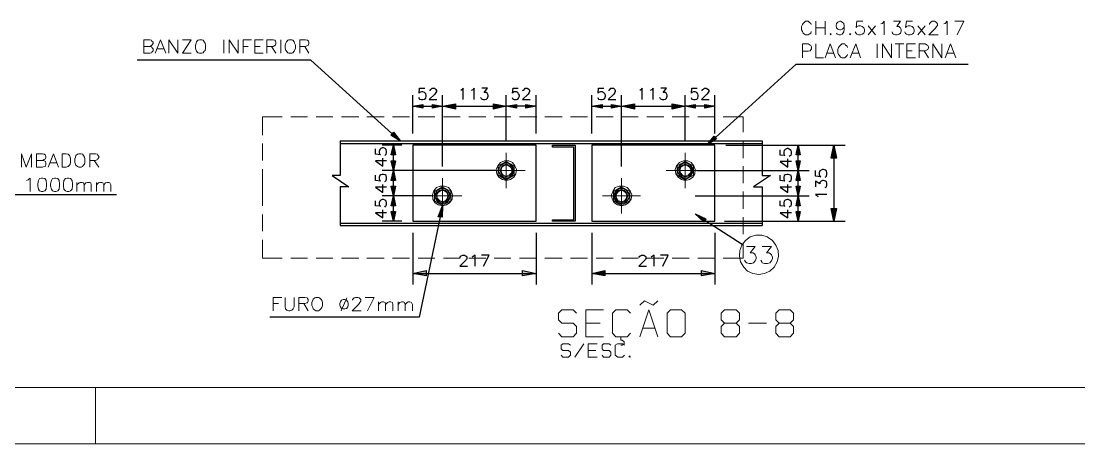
# Model space of a CAD drawing. Header units: millimetres. Extents: x 8 to 1677, y 56 to 1181.
# Drawn here: x 1293.4 to 1480.6, y 55.7 to 130.5 of the extents above; entities that cross this region are included whole.
import ezdxf

# ---------------------------------------------------------------- set-up
doc = ezdxf.new("R2010")
doc.units = ezdxf.units.MM
doc.header["$MEASUREMENT"] = 0
doc.layers.get('0').update_dxf_attribs({"linetype": 'CONTINUOUS'})

# ---------------------------------------------------------------- blocks, each defined once
blk = doc.blocks.new('MF31AE950')
at = {"color": 7, "linetype": 'Continuous', "lineweight": 9, "true_color": 0x000007}
blk.add_lwpolyline([(123.35, 1039.55), (123.35, 149.38), (123.35, 149.38)], dxfattribs=at)
blk = doc.blocks.new('MF31AF190')
at = {"color": 7, "linetype": 'Continuous', "lineweight": 9, "true_color": 0x000007}
blk.add_lwpolyline([(133.34, 519.46), (123.35, 519.46), (123.35, 519.46)], dxfattribs=at)

msp = doc.modelspace()

# ---------------------------------------------------------------- hatches: boundary and pattern name
at = {"true_color": 0x000007}
for points in [[(1364.52, 115.77), (1364.52, 115.11), (1362.76, 115.44)], [(1367.99, 115.44), (1366.24, 115.11), (1366.24, 115.77)], [(1370.27, 115.87), (1370.27, 114.91), (1367.99, 115.44)], [(1379.27, 115.44), (1376.99, 114.91), (1376.99, 115.87)], [(1381.06, 115.77), (1381.06, 115.11), (1379.27, 115.44)], [(1384.53, 115.44), (1382.74, 115.11), (1382.74, 115.77)], [(1396.21, 115.77), (1396.21, 115.11), (1394.42, 115.44)], [(1399.68, 115.44), (1397.89, 115.11), (1397.89, 115.77)], [(1401.96, 115.87), (1401.96, 114.91), (1399.68, 115.44)], [(1410.93, 115.44), (1408.64, 114.91), (1408.64, 115.87)], [(1412.71, 115.77), (1412.71, 115.11), (1410.93, 115.44)], [(1416.19, 115.44), (1414.4, 115.11), (1414.4, 115.77)], [(1359.29, 110.88), (1360.55, 109.26), (1358.86, 110.35)], [(1359.69, 106.88), (1358.93, 106.88), (1359.29, 108.56)], [(1416.45, 109.69), (1414.73, 108.56), (1416.02, 110.18)], [(1431.27, 106.88), (1430.57, 106.88), (1430.91, 108.56)], [(1437.69, 106.28), (1436.76, 106.28), (1437.19, 108.56)], [(1358.93, 105.78), (1359.69, 105.78), (1359.29, 104.1)], [(1430.57, 105.78), (1431.27, 105.78), (1430.91, 104.1)], [(1359.69, 102.31), (1358.93, 102.31), (1359.29, 104.1)], [(1431.27, 102.31), (1430.57, 102.31), (1430.91, 104.1)], [(1358.93, 101.29), (1359.69, 101.29), (1359.29, 99.6)], [(1430.57, 101.29), (1431.27, 101.29), (1430.91, 99.6)], [(1359.69, 97.81), (1358.93, 97.81), (1359.29, 99.6)], [(1431.27, 97.81), (1430.57, 97.81), (1430.91, 99.6)], [(1367.23, 95.86), (1367.99, 97.81), (1367.92, 95.8)], [(1436.76, 97.38), (1437.69, 97.38), (1437.19, 95.1)], [(1358.93, 96.82), (1359.69, 96.82), (1359.29, 95.1)], [(1414.23, 95.03), (1412.71, 96.39), (1414.56, 95.53)], [(1430.57, 96.82), (1431.27, 96.82), (1430.91, 95.1)], [(1365.11, 86.4), (1365.11, 85.47), (1362.76, 85.87)], [(1384.53, 85.87), (1382.15, 85.47), (1382.15, 86.4)], [(1396.7, 86.4), (1396.7, 85.47), (1394.42, 85.87)], [(1416.19, 85.87), (1413.8, 85.47), (1413.8, 86.4)]]:
    msp.add_hatch(color=7, dxfattribs=at).paths.add_polyline_path(points)

# ---------------------------------------------------------------- linework, layer by layer
at = {"color": 7, "linetype": 'Continuous', "lineweight": 9, "true_color": 0x000007}
for points in [[(1433.22, 128.64), (1433.12, 128.38), (1432.86, 128.21), (1432.69, 128.05), (1432.2, 128.05), (1432.03, 128.21), (1431.77, 128.38), (1431.67, 128.64), (1431.5, 128.97), (1431.5, 129.57), (1431.67, 129.93), (1431.77, 130.1), (1432.03, 130.33), (1432.2, 130.49), (1432.69, 130.49), (1432.86, 130.33), (1433.12, 130.1), (1433.22, 129.93)], [(1434.05, 128.05), (1434.05, 130.49), (1434.05, 130.49)], [(1434.05, 129.34), (1435.67, 129.34), (1435.67, 129.34)], [(1435.67, 130.49), (1435.67, 128.05), (1435.67, 128.05)], [(1437.69, 128.38), (1437.79, 128.21), (1438.12, 128.05), (1438.38, 128.05), (1438.71, 128.21), (1438.98, 128.58), (1439.04, 129.07), (1439.04, 129.67), (1438.98, 130.1), (1438.71, 130.33), (1438.38, 130.49), (1438.28, 130.49), (1437.95, 130.33), (1437.69, 130.1), (1437.62, 129.73), (1437.62, 129.67), (1437.69, 129.34), (1437.95, 129.07), (1438.28, 128.97), (1438.38, 128.97), (1438.71, 129.07), (1438.98, 129.34), (1439.04, 129.67)], [(1440.99, 128.58), (1441.16, 128.31), (1441.26, 128.21), (1441.59, 128.05), (1441.92, 128.05), (1442.25, 128.21), (1442.52, 128.38), (1442.62, 128.74), (1442.62, 128.97), (1442.52, 129.34), (1442.25, 129.57), (1441.92, 129.67), (1441.59, 129.67), (1441.26, 129.57), (1441.16, 129.4), (1441.26, 130.49), (1442.35, 130.49)], [(1443.28, 128.05), (1444.57, 129.67), (1444.57, 129.67)], [(1443.28, 129.67), (1444.57, 128.05), (1444.57, 128.05)], [(1446.15, 128.05), (1446.15, 130.49), (1445.82, 130.1), (1445.56, 130)], [(1447.51, 128.58), (1447.61, 128.31), (1447.78, 128.21), (1448.11, 128.05), (1448.44, 128.05), (1448.8, 128.21), (1449.03, 128.38), (1449.13, 128.74), (1449.13, 128.97), (1449.03, 129.34), (1448.87, 129.4), (1448.7, 129.57), (1448.37, 129.57), (1449.03, 130.49), (1447.78, 130.49)], [(1449.79, 128.58), (1449.89, 128.31), (1450.06, 128.21), (1450.39, 128.05), (1450.72, 128.05), (1451.08, 128.21), (1451.31, 128.38), (1451.41, 128.74), (1451.41, 128.97), (1451.31, 129.34), (1451.08, 129.57), (1450.72, 129.67), (1450.39, 129.67), (1450.06, 129.57), (1449.89, 129.4), (1450.06, 130.49), (1451.15, 130.49)], [(1452.08, 128.05), (1453.37, 129.67), (1453.37, 129.67)], [(1452.08, 129.67), (1453.37, 128.05), (1453.37, 128.05)], [(1454.13, 129.93), (1454.13, 130), (1454.29, 130.26), (1454.39, 130.33), (1454.62, 130.49), (1455.05, 130.49), (1455.32, 130.33), (1455.38, 130.26), (1455.55, 130), (1455.55, 129.73), (1455.38, 129.57), (1455.22, 129.24), (1454.03, 128.05), (1455.65, 128.05)], [(1457.27, 128.05), (1457.27, 130.49), (1456.91, 130.1), (1456.67, 130)], [(1459.02, 128.05), (1460.21, 130.49), (1458.63, 130.49)], [(1315.16, 124.84), (1315.16, 127.22), (1316.19, 127.22), (1316.52, 127.12), (1316.59, 126.95), (1316.78, 126.79), (1316.78, 126.52), (1316.59, 126.26), (1316.52, 126.19), (1316.19, 126.03)], [(1315.16, 126.03), (1316.19, 126.03), (1316.52, 125.93), (1316.59, 125.86), (1316.78, 125.6), (1316.78, 125.27), (1316.59, 125), (1316.52, 124.9), (1316.19, 124.84), (1315.16, 124.84)], [(1317.18, 124.84), (1318.11, 127.22), (1319.07, 124.84)], [(1318.64, 125.6), (1317.55, 125.6), (1317.55, 125.6)], [(1319.56, 124.84), (1319.56, 127.22), (1321.18, 124.84), (1321.18, 127.22)], [(1322.01, 124.84), (1323.53, 127.22), (1322.01, 127.22)], [(1329.29, 124.84), (1329.29, 127.22), (1329.29, 127.22)], [(1330.25, 124.84), (1330.25, 127.22), (1331.84, 124.84), (1331.84, 127.22)], [(1332.7, 124.84), (1332.7, 127.22), (1334.22, 127.22)], [(1333.62, 126.03), (1332.7, 126.03), (1332.7, 126.03)], [(1334.81, 124.84), (1334.81, 127.22), (1336.24, 127.22)], [(1335.74, 126.03), (1334.81, 126.03), (1334.81, 126.03)], [(1336.93, 124.84), (1336.93, 127.22), (1338.02, 127.22), (1338.35, 127.12), (1338.45, 126.95), (1338.52, 126.79), (1338.52, 126.52), (1338.45, 126.26), (1338.35, 126.19), (1338.02, 126.03), (1336.93, 126.03)], [(1337.76, 126.03), (1338.52, 124.84), (1338.52, 124.84)], [(1339.38, 124.84), (1339.38, 127.22), (1339.38, 127.22)], [(1342.75, 124.84), (1342.75, 127.22), (1343.78, 127.22), (1344.11, 127.12), (1344.31, 126.95), (1344.37, 126.79), (1344.37, 126.52), (1344.31, 126.26), (1344.11, 126.19), (1343.78, 126.03), (1342.75, 126.03)], [(1343.61, 126.03), (1344.37, 124.84), (1344.37, 124.84)], [(1431.67, 123.98), (1431.67, 126.46), (1432.69, 126.46), (1433.02, 126.26), (1433.12, 126.19), (1433.29, 125.93), (1433.29, 125.6), (1433.12, 125.43), (1433.02, 125.27), (1432.69, 125.17), (1431.67, 125.17)], [(1435.4, 123.98), (1434.05, 123.98), (1434.05, 126.46)], [(1435.67, 123.98), (1436.59, 126.46), (1437.52, 123.98)], [(1439.64, 124.57), (1439.57, 124.41), (1439.31, 124.14), (1439.14, 123.98), (1438.61, 123.98), (1438.38, 124.14), (1438.22, 124.41), (1438.02, 124.57), (1437.95, 124.9), (1437.95, 125.5), (1438.02, 125.86), (1438.22, 126.09), (1438.38, 126.26), (1438.61, 126.46), (1439.14, 126.46), (1439.31, 126.26), (1439.57, 126.09), (1439.64, 125.86)], [(1440.13, 123.98), (1441.09, 126.46), (1441.92, 123.98)], [(1444.9, 123.98), (1444.9, 126.46), (1444.9, 126.46)], [(1445.82, 123.98), (1445.82, 126.46), (1447.44, 123.98), (1447.44, 126.46)], [(1448.04, 126.46), (1449.63, 126.46), (1449.63, 126.46)], [(1448.8, 123.98), (1448.8, 126.46), (1448.8, 126.46)], [(1450.16, 123.98), (1450.16, 126.46), (1451.68, 126.46)], [(1452.34, 123.98), (1452.34, 126.46), (1453.37, 126.46), (1453.7, 126.26), (1453.86, 126.19), (1453.96, 125.93), (1453.96, 125.76), (1453.86, 125.5), (1453.7, 125.43), (1453.37, 125.27), (1452.34, 125.27)], [(1454.72, 123.98), (1454.72, 126.46), (1456.31, 123.98), (1456.31, 126.46)], [(1456.91, 123.98), (1457.83, 126.46), (1458.79, 123.98)], [(1322.01, 124.84), (1323.53, 124.84), (1323.53, 124.84)], [(1334.81, 124.84), (1336.24, 124.84), (1336.24, 124.84)], [(1437.19, 124.84), (1436, 124.84), (1436, 124.84)], [(1441.59, 124.84), (1440.5, 124.84), (1440.5, 124.84)], [(1451.08, 125.27), (1450.16, 125.27), (1450.16, 125.27)], [(1450.16, 123.98), (1451.68, 123.98), (1451.68, 123.98)], [(1453.2, 125.27), (1453.96, 123.98), (1453.96, 123.98)], [(1458.43, 124.84), (1457.27, 124.84), (1457.27, 124.84)], [(1362.76, 115.44), (1364.52, 115.77), (1364.52, 115.77)], [(1362.76, 115.44), (1364.52, 115.11), (1364.52, 115.11)], [(1364.52, 115.11), (1364.52, 115.77), (1364.52, 115.77)], [(1367.99, 115.44), (1366.24, 115.77), (1366.24, 115.77)], [(1366.24, 115.77), (1366.24, 115.11), (1366.24, 115.11)], [(1367.99, 115.44), (1366.24, 115.11), (1366.24, 115.11)], [(1367.99, 115.44), (1370.27, 115.87), (1370.27, 115.87)], [(1367.99, 115.44), (1370.27, 114.91), (1370.27, 114.91)], [(1370.27, 114.91), (1370.27, 115.87), (1370.27, 115.87)], [(1379.27, 115.44), (1376.99, 115.87), (1376.99, 115.87)], [(1376.99, 115.87), (1376.99, 114.91), (1376.99, 114.91)], [(1379.27, 115.44), (1376.99, 114.91), (1376.99, 114.91)], [(1379.27, 115.44), (1381.06, 115.77), (1381.06, 115.77)], [(1379.27, 115.44), (1381.06, 115.11), (1381.06, 115.11)], [(1381.06, 115.11), (1381.06, 115.77), (1381.06, 115.77)], [(1384.53, 115.44), (1382.74, 115.77), (1382.74, 115.77)], [(1382.74, 115.77), (1382.74, 115.11), (1382.74, 115.11)], [(1384.53, 115.44), (1382.74, 115.11), (1382.74, 115.11)], [(1394.42, 115.44), (1396.21, 115.77), (1396.21, 115.77)], [(1394.42, 115.44), (1396.21, 115.11), (1396.21, 115.11)], [(1396.21, 115.11), (1396.21, 115.77), (1396.21, 115.77)], [(1399.68, 115.44), (1397.89, 115.77), (1397.89, 115.77)], [(1397.89, 115.77), (1397.89, 115.11), (1397.89, 115.11)], [(1399.68, 115.44), (1397.89, 115.11), (1397.89, 115.11)], [(1399.68, 115.44), (1401.96, 115.87), (1401.96, 115.87)], [(1399.68, 115.44), (1401.96, 114.91), (1401.96, 114.91)], [(1401.96, 114.91), (1401.96, 115.87), (1401.96, 115.87)], [(1410.93, 115.44), (1408.64, 115.87), (1408.64, 115.87)], [(1408.64, 115.87), (1408.64, 114.91), (1408.64, 114.91)], [(1410.93, 115.44), (1408.64, 114.91), (1408.64, 114.91)], [(1410.93, 115.44), (1412.71, 115.77), (1412.71, 115.77)], [(1410.93, 115.44), (1412.71, 115.11), (1412.71, 115.11)], [(1412.71, 115.11), (1412.71, 115.77), (1412.71, 115.77)], [(1416.19, 115.44), (1414.4, 115.77), (1414.4, 115.77)], [(1414.4, 115.77), (1414.4, 115.11), (1414.4, 115.11)], [(1416.19, 115.44), (1414.4, 115.11), (1414.4, 115.11)], [(1339.64, 113.56), (1336.17, 113.56), (1336.17, 113.56)], [(1336.17, 113.56), (1336.17, 110.35), (1336.17, 110.35)], [(1344.11, 113.56), (1341.16, 113.56), (1341.16, 113.56)], [(1348.61, 113.56), (1345.63, 113.56), (1345.63, 113.56)], [(1353.17, 113.56), (1350.13, 113.56), (1350.13, 113.56)], [(1357.67, 113.56), (1354.63, 113.56), (1354.63, 113.56)], [(1362.17, 113.56), (1359.13, 113.56), (1359.13, 113.56)], [(1366.63, 113.56), (1363.69, 113.56), (1363.69, 113.56)], [(1371.13, 113.56), (1368.16, 113.56), (1368.16, 113.56)], [(1375.63, 113.56), (1372.65, 113.56), (1372.65, 113.56)], [(1380.1, 113.56), (1377.15, 113.56), (1377.15, 113.56)], [(1384.69, 113.56), (1381.62, 113.56), (1381.62, 113.56)], [(1389.16, 113.56), (1386.12, 113.56), (1386.12, 113.56)], [(1393.66, 113.56), (1390.62, 113.56), (1390.62, 113.56)], [(1398.16, 113.56), (1395.18, 113.56), (1395.18, 113.56)], [(1402.62, 113.56), (1399.68, 113.56), (1399.68, 113.56)], [(1407.12, 113.56), (1404.14, 113.56), (1404.14, 113.56)], [(1411.62, 113.56), (1408.64, 113.56), (1408.64, 113.56)], [(1416.19, 113.56), (1413.14, 113.56), (1413.14, 113.56)], [(1421.18, 113.56), (1417.61, 113.56), (1417.61, 113.56)], [(1421.18, 110.88), (1421.18, 113.56), (1421.18, 113.56)], [(1336.17, 108.83), (1336.17, 105.85), (1336.17, 105.85)], [(1359.29, 108.56), (1358.93, 106.88), (1358.93, 106.88)], [(1359.29, 108.56), (1359.69, 106.88), (1359.69, 106.88)], [(1421.18, 106.28), (1421.18, 109.32), (1421.18, 109.32)], [(1430.91, 108.56), (1430.57, 106.88), (1430.57, 106.88)], [(1430.91, 108.56), (1431.27, 106.88), (1431.27, 106.88)], [(1437.19, 108.56), (1436.76, 106.28), (1436.76, 106.28)], [(1437.19, 108.56), (1437.69, 106.28), (1437.69, 106.28)], [(1293.5, 104.69), (1293.5, 107.04), (1294.32, 104.69), (1295.25, 107.04), (1295.25, 104.69)], [(1296.18, 104.69), (1296.18, 107.04), (1297.2, 107.04), (1297.53, 106.98), (1297.73, 106.81), (1297.8, 106.55), (1297.8, 106.38), (1297.73, 106.12), (1297.53, 106.05), (1297.2, 105.85)], [(1298.23, 104.69), (1299.15, 107.04), (1300.08, 104.69)], [(1305.6, 104.69), (1305.6, 107.04), (1306.6, 107.04), (1306.96, 106.98), (1307.03, 106.81), (1307.19, 106.55), (1307.19, 106.38), (1307.03, 106.12), (1306.96, 106.05), (1306.6, 105.85), (1305.6, 105.85)], [(1358.93, 106.88), (1359.69, 106.88), (1359.69, 106.88)], [(1379.27, 107.21), (1379.27, 100.96), (1379.27, 100.96)], [(1410.93, 107.21), (1410.93, 100.96), (1410.93, 100.96)], [(1430.57, 106.88), (1431.27, 106.88), (1431.27, 106.88)], [(1296.18, 105.85), (1297.2, 105.85), (1297.53, 105.78), (1297.73, 105.69), (1297.8, 105.45), (1297.8, 105.09), (1297.73, 104.86), (1297.53, 104.76), (1297.2, 104.69), (1296.18, 104.69)], [(1299.75, 105.45), (1298.56, 105.45), (1298.56, 105.45)], [(1306.37, 105.85), (1307.19, 104.69), (1307.19, 104.69)], [(1359.29, 104.1), (1358.93, 105.78), (1358.93, 105.78)], [(1359.69, 105.78), (1358.93, 105.78), (1358.93, 105.78)], [(1359.29, 104.1), (1359.69, 105.78), (1359.69, 105.78)], [(1421.18, 101.82), (1421.18, 104.86), (1421.18, 104.86)], [(1430.91, 104.1), (1430.57, 105.78), (1430.57, 105.78)], [(1431.27, 105.78), (1430.57, 105.78), (1430.57, 105.78)], [(1430.91, 104.1), (1431.27, 105.78), (1431.27, 105.78)], [(1436.76, 106.28), (1437.69, 106.28), (1437.69, 106.28)], [(1336.17, 104.33), (1336.17, 101.05), (1336.17, 101.05)], [(1359.29, 104.1), (1358.93, 102.31), (1358.93, 102.31)], [(1359.29, 104.1), (1359.69, 102.31), (1359.69, 102.31)], [(1375.86, 104.1), (1382.64, 104.1), (1382.64, 104.1)], [(1407.55, 104.1), (1414.33, 104.1), (1414.33, 104.1)], [(1430.91, 104.1), (1430.57, 102.31), (1430.57, 102.31)], [(1430.91, 104.1), (1431.27, 102.31), (1431.27, 102.31)], [(1295.02, 100.36), (1295.02, 102.74), (1294.66, 102.41), (1294.42, 102.31)], [(1303.29, 100.36), (1303.29, 101.98), (1303.29, 101.98)], [(1303.29, 101.55), (1303.72, 101.88), (1303.88, 101.98), (1304.25, 101.98), (1304.48, 101.88), (1304.58, 101.55), (1304.58, 100.36)], [(1304.58, 101.55), (1304.91, 101.88), (1305.17, 101.98), (1305.51, 101.98), (1305.77, 101.88), (1305.84, 101.55), (1305.84, 100.36)], [(1306.76, 100.36), (1306.76, 101.98), (1306.76, 101.98)], [(1306.76, 101.55), (1307.13, 101.88), (1307.36, 101.98), (1307.72, 101.98), (1307.89, 101.88), (1308.05, 101.55), (1308.05, 100.36)], [(1308.05, 101.55), (1308.38, 101.88), (1308.65, 101.98), (1308.98, 101.98), (1309.14, 101.88), (1309.31, 101.55), (1309.31, 100.36)], [(1336.17, 101.05), (1336.17, 97.81), (1336.17, 97.81)], [(1358.93, 102.31), (1359.69, 102.31), (1359.69, 102.31)], [(1359.29, 99.6), (1358.93, 101.29), (1358.93, 101.29)], [(1359.69, 101.29), (1358.93, 101.29), (1358.93, 101.29)], [(1359.29, 99.6), (1359.69, 101.29), (1359.69, 101.29)], [(1367.99, 102.74), (1367.99, 96.46), (1367.99, 96.46)], [(1399.68, 102.74), (1399.68, 96.46), (1399.68, 96.46)], [(1430.57, 102.31), (1431.27, 102.31), (1431.27, 102.31)], [(1430.91, 99.6), (1430.57, 101.29), (1430.57, 101.29)], [(1431.27, 101.29), (1430.57, 101.29), (1430.57, 101.29)], [(1430.91, 99.6), (1431.27, 101.29), (1431.27, 101.29)], [(1359.29, 99.6), (1358.93, 97.81), (1358.93, 97.81)], [(1359.29, 99.6), (1359.69, 97.81), (1359.69, 97.81)], [(1364.62, 99.6), (1371.4, 99.6), (1371.4, 99.6)], [(1396.27, 99.6), (1402.99, 99.6), (1402.99, 99.6)], [(1421.18, 97.32), (1421.18, 100.36), (1421.18, 100.36)], [(1430.91, 99.6), (1430.57, 97.81), (1430.57, 97.81)], [(1430.91, 99.6), (1431.27, 97.81), (1431.27, 97.81)], [(1358.93, 97.81), (1359.69, 97.81), (1359.69, 97.81)], [(1430.57, 97.81), (1431.27, 97.81), (1431.27, 97.81)], [(1437.19, 95.1), (1436.76, 97.38), (1436.76, 97.38)], [(1437.69, 97.38), (1436.76, 97.38), (1436.76, 97.38)], [(1437.19, 95.1), (1437.69, 97.38), (1437.69, 97.38)], [(1336.17, 96.29), (1336.17, 93.35), (1336.17, 93.35)], [(1359.29, 95.1), (1358.93, 96.82), (1358.93, 96.82)], [(1359.69, 96.82), (1358.93, 96.82), (1358.93, 96.82)], [(1359.29, 95.1), (1359.69, 96.82), (1359.69, 96.82)], [(1421.18, 92.82), (1421.18, 95.8), (1421.18, 95.8)], [(1430.91, 95.1), (1430.57, 96.82), (1430.57, 96.82)], [(1431.27, 96.82), (1430.57, 96.82), (1430.57, 96.82)], [(1430.91, 95.1), (1431.27, 96.82), (1431.27, 96.82)], [(1336.17, 91.83), (1336.17, 88.58), (1336.17, 88.58)], [(1421.18, 88.58), (1421.18, 91.3), (1421.18, 91.3)], [(1421.44, 88.25), (1421.61, 87.92), (1421.78, 87.76), (1422.21, 87.66), (1422.64, 87.66), (1423.03, 87.76), (1423.3, 88.09), (1423.46, 88.52), (1423.46, 88.75), (1423.3, 89.18), (1423.2, 89.34), (1422.87, 89.51), (1422.44, 89.51), (1423.3, 90.63), (1421.78, 90.63)], [(1424.32, 88.25), (1424.49, 87.92), (1424.55, 87.76), (1424.98, 87.66), (1425.51, 87.66), (1425.91, 87.76), (1426.18, 88.09), (1426.34, 88.52), (1426.34, 88.75), (1426.18, 89.18), (1426.01, 89.34), (1425.75, 89.51), (1425.32, 89.51), (1426.18, 90.63), (1424.55, 90.63)], [(1336.17, 88.58), (1339.64, 88.58), (1339.64, 88.58)], [(1341.16, 88.58), (1344.11, 88.58), (1344.11, 88.58)], [(1345.63, 88.58), (1348.61, 88.58), (1348.61, 88.58)], [(1350.13, 88.58), (1353.17, 88.58), (1353.17, 88.58)], [(1354.63, 88.58), (1357.67, 88.58), (1357.67, 88.58)], [(1359.13, 88.58), (1362.17, 88.58), (1362.17, 88.58)], [(1363.69, 88.58), (1366.63, 88.58), (1366.63, 88.58)], [(1368.16, 88.58), (1371.13, 88.58), (1371.13, 88.58)], [(1372.65, 88.58), (1375.63, 88.58), (1375.63, 88.58)], [(1377.15, 88.58), (1380.1, 88.58), (1380.1, 88.58)], [(1381.62, 88.58), (1384.69, 88.58), (1384.69, 88.58)], [(1386.12, 88.58), (1389.16, 88.58), (1389.16, 88.58)], [(1390.62, 88.58), (1393.66, 88.58), (1393.66, 88.58)], [(1395.18, 88.58), (1398.16, 88.58), (1398.16, 88.58)], [(1399.68, 88.58), (1402.62, 88.58), (1402.62, 88.58)], [(1404.14, 88.58), (1407.12, 88.58), (1407.12, 88.58)], [(1408.64, 88.58), (1411.62, 88.58), (1411.62, 88.58)], [(1413.14, 88.58), (1416.19, 88.58), (1416.19, 88.58)], [(1417.61, 88.58), (1421.18, 88.58), (1421.18, 88.58)], [(1362.76, 85.87), (1365.11, 86.4), (1365.11, 86.4)], [(1365.11, 85.47), (1365.11, 86.4), (1365.11, 86.4)], [(1384.53, 85.87), (1382.15, 86.4), (1382.15, 86.4)], [(1382.15, 86.4), (1382.15, 85.47), (1382.15, 85.47)], [(1394.42, 85.87), (1396.7, 86.4), (1396.7, 86.4)], [(1396.7, 85.47), (1396.7, 86.4), (1396.7, 86.4)], [(1416.19, 85.87), (1413.8, 86.4), (1413.8, 86.4)], [(1413.8, 86.4), (1413.8, 85.47), (1413.8, 85.47)], [(1362.76, 85.87), (1365.11, 85.47), (1365.11, 85.47)], [(1384.53, 85.87), (1382.15, 85.47), (1382.15, 85.47)], [(1394.42, 85.87), (1396.7, 85.47), (1396.7, 85.47)], [(1416.19, 85.87), (1413.8, 85.47), (1413.8, 85.47)], [(1338.02, 79.29), (1338.02, 81.64), (1339.54, 81.64)], [(1338.95, 80.55), (1338.02, 80.55), (1338.02, 80.55)], [(1340.14, 81.64), (1340.14, 79.95), (1340.24, 79.62), (1340.47, 79.36), (1340.83, 79.29), (1341, 79.29), (1341.33, 79.36), (1341.59, 79.62), (1341.76, 79.95), (1341.76, 81.64)], [(1342.59, 79.29), (1342.59, 81.64), (1343.61, 81.64), (1344.04, 81.57), (1344.11, 81.47), (1344.21, 81.24), (1344.21, 80.98), (1344.11, 80.71), (1344.04, 80.65), (1343.61, 80.55), (1342.59, 80.55)], [(1343.45, 80.55), (1344.21, 79.29), (1344.21, 79.29)], [(1350.06, 79.29), (1351.05, 81.57), (1351.05, 81.57)], [(1352.08, 81.14), (1352.08, 81.24), (1352.24, 81.47), (1352.34, 81.57), (1352.58, 81.64), (1353.01, 81.64), (1353.27, 81.57), (1353.34, 81.47), (1353.54, 81.24), (1353.54, 80.98), (1353.34, 80.71), (1353.11, 80.38), (1351.98, 79.29), (1353.6, 79.29)], [(1354.69, 79.29), (1355.88, 81.64), (1354.3, 81.64)], [(1356.64, 79.29), (1356.64, 80.88), (1356.64, 80.88)], [(1356.64, 80.38), (1357.01, 80.71), (1357.24, 80.88), (1357.57, 80.88), (1357.84, 80.71), (1357.93, 80.38), (1357.93, 79.29)], [(1357.93, 80.38), (1358.27, 80.71), (1358.53, 80.88), (1358.86, 80.88), (1359.13, 80.71), (1359.19, 80.38), (1359.19, 79.29)], [(1360.12, 79.29), (1360.12, 80.88), (1360.12, 80.88)], [(1360.12, 80.38), (1360.45, 80.71), (1360.71, 80.88), (1361.04, 80.88), (1361.24, 80.71), (1361.41, 80.38), (1361.41, 79.29)], [(1361.41, 80.38), (1361.74, 80.71), (1361.9, 80.88), (1362.23, 80.88), (1362.5, 80.71), (1362.66, 80.38), (1362.66, 79.29)], [(1402.89, 80.28), (1403.75, 81.04), (1405.27, 80.28), (1406.1, 81.04)], [(1388.5, 75.29), (1389.09, 74.69), (1391.11, 74.69), (1391.71, 75.29), (1391.71, 76.48), (1391.11, 77.07), (1389.09, 77.07), (1388.5, 77.67), (1388.5, 78.86), (1389.09, 79.45), (1391.11, 79.45), (1391.71, 78.86)], [(1393.33, 74.69), (1393.33, 79.45), (1396.44, 79.45)], [(1401.27, 75.29), (1400.67, 74.69), (1398.65, 74.69), (1398.06, 75.29), (1398.06, 78.86), (1398.65, 79.45), (1400.67, 79.45), (1401.27, 78.86)], [(1402.89, 74.69), (1404.51, 79.45), (1406.1, 74.69)], [(1417.87, 74.69), (1417.28, 75.29), (1417.28, 76.48), (1417.87, 77.07), (1419.92, 77.07), (1420.52, 77.67), (1420.52, 78.86), (1419.92, 79.45), (1417.87, 79.45), (1417.28, 78.86), (1417.28, 77.67), (1417.87, 77.07)], [(1427.53, 74.69), (1426.94, 75.29), (1426.94, 76.48), (1427.53, 77.07), (1429.48, 77.07), (1430.08, 77.67), (1430.08, 78.86), (1429.48, 79.45), (1427.53, 79.45), (1426.94, 78.86), (1426.94, 77.67), (1427.53, 77.07)], [(1395.88, 77.07), (1393.33, 77.07), (1393.33, 77.07)], [(1419.92, 77.07), (1420.52, 76.48), (1420.52, 75.29), (1419.92, 74.69), (1417.87, 74.69)], [(1422.11, 77.07), (1425.32, 77.07), (1425.32, 77.07)], [(1429.48, 77.07), (1430.08, 76.48), (1430.08, 75.29), (1429.48, 74.69), (1427.53, 74.69)], [(1405.6, 76.21), (1403.38, 76.21), (1403.38, 76.21)], [(1389, 71.42), (1389.26, 71.05), (1390.29, 71.05), (1390.62, 71.42), (1390.62, 71.98), (1390.29, 72.24), (1389.26, 72.24), (1389, 72.57), (1389, 73.17), (1389.26, 73.43), (1390.29, 73.43), (1390.62, 73.17)], [(1391.38, 71.05), (1393, 73.43), (1393, 73.43)], [(1393.33, 74.69), (1396.44, 74.69), (1396.44, 74.69)], [(1393.76, 71.05), (1393.76, 73.43), (1395.35, 73.43)], [(1396.21, 71.42), (1396.44, 71.05), (1397.46, 71.05), (1397.79, 71.42), (1397.79, 71.98), (1397.46, 72.24), (1396.44, 72.24), (1396.21, 72.57), (1396.21, 73.17), (1396.44, 73.43), (1397.46, 73.43), (1397.79, 73.17)], [(1400.18, 71.42), (1399.84, 71.05), (1398.98, 71.05), (1398.55, 71.42), (1398.55, 73.17), (1398.92, 73.43), (1399.84, 73.43), (1400.18, 73.17)], [(1399.51, 74.69), (1399.51, 74.1), (1399.75, 74.1), (1400.11, 73.76), (1400.11, 73.43), (1399.75, 73.17), (1399.51, 73.17)], [(1395.11, 72.24), (1393.76, 72.24), (1393.76, 72.24)], [(1393.76, 71.05), (1395.35, 71.05), (1395.35, 71.05)], [(1666.59, 65.73), (811.58, 65.73), (811.58, 65.73)]]:
    msp.add_lwpolyline(points, dxfattribs=at)
for points in [[(1436.66, 128.31), (1436.76, 128.21), (1436.66, 128.05), (1436.59, 128.21)], [(1440.07, 128.31), (1440.23, 128.21), (1440.07, 128.05), (1439.97, 128.21)], [(1324.99, 127.22), (1325.42, 127.22), (1325.65, 127.12), (1325.82, 126.86), (1326.01, 126.62), (1326.08, 126.26), (1326.08, 125.7), (1326.01, 125.33), (1325.82, 125.17), (1325.65, 124.9), (1325.42, 124.84), (1324.99, 124.84), (1324.72, 124.9), (1324.46, 125.17), (1324.39, 125.33), (1324.29, 125.7), (1324.29, 126.26), (1324.39, 126.62), (1324.46, 126.86), (1324.72, 127.12)], [(1340.83, 127.22), (1341.33, 127.22), (1341.49, 127.12), (1341.76, 126.86), (1341.83, 126.62), (1341.99, 126.26), (1341.99, 125.7), (1341.83, 125.33), (1341.76, 125.17), (1341.49, 124.9), (1341.33, 124.84), (1340.83, 124.84), (1340.63, 124.9), (1340.4, 125.17), (1340.3, 125.33), (1340.14, 125.7), (1340.14, 126.26), (1340.3, 126.62), (1340.4, 126.86), (1340.63, 127.12)], [(1300.68, 104.69), (1300.68, 107.04), (1301.44, 107.04), (1301.77, 106.98), (1302.03, 106.71), (1302.13, 106.45), (1302.2, 106.12), (1302.2, 105.52), (1302.13, 105.19), (1302.03, 105.02), (1301.77, 104.76), (1301.44, 104.69)], [(1303.65, 107.04), (1304.08, 107.04), (1304.31, 106.98), (1304.48, 106.71), (1304.65, 106.45), (1304.74, 106.12), (1304.74, 105.52), (1304.65, 105.19), (1304.48, 105.02), (1304.31, 104.76), (1304.08, 104.69), (1303.65, 104.69), (1303.39, 104.76), (1303.12, 105.02), (1303.06, 105.19), (1302.96, 105.52), (1302.96, 106.12), (1303.06, 106.45), (1303.12, 106.71), (1303.39, 106.98)], [(1379.27, 102.31), (1380.03, 102.48), (1380.63, 102.91), (1380.96, 103.5), (1381.06, 104.26), (1380.79, 104.92), (1380.36, 105.52), (1379.7, 105.78), (1378.94, 105.78), (1378.24, 105.52), (1377.75, 104.92), (1377.48, 104.26), (1377.58, 103.5), (1377.98, 102.91), (1378.58, 102.48)], [(1377.81, 103.24), (1379.27, 102.41), (1380.69, 103.24), (1380.69, 104.92), (1379.27, 105.69), (1377.81, 104.92)], [(1379.27, 102.97), (1379.87, 103.07), (1380.3, 103.5), (1380.36, 104.1), (1380.3, 104.59), (1379.87, 105.02), (1379.27, 105.19), (1378.74, 105.02), (1378.34, 104.59), (1378.18, 104.1), (1378.34, 103.5), (1378.74, 103.07)], [(1379.27, 103.07), (1379.77, 103.24), (1380.2, 103.67), (1380.3, 104.16), (1380.03, 104.69), (1379.5, 105.02), (1379.01, 105.02), (1378.51, 104.69), (1378.34, 104.16), (1378.41, 103.67), (1378.74, 103.24)], [(1410.93, 102.31), (1411.69, 102.48), (1412.28, 102.91), (1412.61, 103.5), (1412.71, 104.26), (1412.45, 104.92), (1411.95, 105.52), (1411.36, 105.78), (1410.6, 105.78), (1409.93, 105.52), (1409.4, 104.92), (1409.14, 104.26), (1409.24, 103.5), (1409.67, 102.91), (1410.26, 102.48)], [(1409.5, 103.24), (1410.93, 102.41), (1412.38, 103.24), (1412.38, 104.92), (1410.93, 105.69), (1409.5, 104.92)], [(1410.93, 102.97), (1411.52, 103.07), (1411.95, 103.5), (1412.05, 104.1), (1411.95, 104.59), (1411.52, 105.02), (1410.93, 105.19), (1410.43, 105.02), (1410, 104.59), (1409.83, 104.1), (1410, 103.5), (1410.43, 103.07)], [(1410.93, 103.07), (1411.46, 103.24), (1411.85, 103.67), (1411.95, 104.16), (1411.69, 104.69), (1411.19, 105.02), (1410.69, 105.02), (1410.17, 104.69), (1410, 104.16), (1410.1, 103.67), (1410.43, 103.24)], [(1297.04, 102.74), (1297.3, 102.74), (1297.63, 102.64), (1297.9, 102.31), (1297.96, 101.72), (1297.96, 101.39), (1297.9, 100.79), (1297.63, 100.46), (1297.3, 100.36), (1297.04, 100.36), (1296.71, 100.46), (1296.54, 100.79), (1296.38, 101.39), (1296.38, 101.72), (1296.54, 102.31), (1296.71, 102.64)], [(1299.32, 102.74), (1299.58, 102.74), (1299.91, 102.64), (1300.18, 102.31), (1300.25, 101.72), (1300.25, 101.39), (1300.18, 100.79), (1299.91, 100.46), (1299.58, 100.36), (1299.32, 100.36), (1298.99, 100.46), (1298.82, 100.79), (1298.66, 101.39), (1298.66, 101.72), (1298.82, 102.31), (1298.99, 102.64)], [(1301.6, 102.74), (1301.87, 102.74), (1302.2, 102.64), (1302.46, 102.31), (1302.53, 101.72), (1302.53, 101.39), (1302.46, 100.79), (1302.2, 100.46), (1301.87, 100.36), (1301.6, 100.36), (1301.27, 100.46), (1301.01, 100.79), (1300.94, 101.39), (1300.94, 101.72), (1301.01, 102.31), (1301.27, 102.64)], [(1367.99, 97.81), (1368.68, 97.98), (1369.28, 98.41), (1369.71, 99), (1369.78, 99.76), (1369.51, 100.46), (1369.02, 101.05), (1368.35, 101.29), (1367.59, 101.29), (1366.9, 101.05), (1366.47, 100.46), (1366.24, 99.76), (1366.3, 99), (1366.63, 98.41), (1367.23, 97.98)], [(1366.57, 98.74), (1367.99, 97.91), (1369.45, 98.74), (1369.45, 100.36), (1367.99, 101.22), (1366.57, 100.36)], [(1399.68, 97.81), (1400.34, 97.98), (1400.94, 98.41), (1401.37, 99), (1401.47, 99.76), (1401.2, 100.46), (1400.67, 101.05), (1400.01, 101.29), (1399.25, 101.29), (1398.55, 101.05), (1398.16, 100.46), (1397.89, 99.76), (1397.99, 99), (1398.32, 98.41), (1398.92, 97.98)], [(1398.22, 98.74), (1399.68, 97.91), (1401.1, 98.74), (1401.1, 100.36), (1399.68, 101.22), (1398.22, 100.36)], [(1367.99, 98.41), (1368.52, 98.57), (1368.92, 99), (1369.11, 99.6), (1368.92, 100.1), (1368.52, 100.53), (1367.99, 100.69), (1367.39, 100.53), (1367, 100.1), (1366.9, 99.6), (1367, 99), (1367.39, 98.57)], [(1367.99, 98.57), (1368.52, 98.74), (1368.85, 99.17), (1368.92, 99.7), (1368.75, 100.19), (1368.25, 100.53), (1367.76, 100.53), (1367.23, 100.19), (1367, 99.7), (1367.06, 99.17), (1367.49, 98.74)], [(1399.68, 98.41), (1400.18, 98.57), (1400.61, 99), (1400.77, 99.6), (1400.61, 100.1), (1400.18, 100.53), (1399.68, 100.69), (1399.08, 100.53), (1398.65, 100.1), (1398.49, 99.6), (1398.65, 99), (1399.08, 98.57)], [(1399.68, 98.57), (1400.18, 98.74), (1400.51, 99.17), (1400.61, 99.7), (1400.34, 100.19), (1399.91, 100.53), (1399.35, 100.53), (1398.92, 100.19), (1398.65, 99.7), (1398.75, 99.17), (1399.08, 98.74)], [(1423.96, 85.71), (1424.98, 85.87), (1425.91, 86.3), (1426.67, 87), (1427.2, 87.92), (1427.43, 88.91), (1427.37, 89.94), (1426.94, 90.87), (1426.34, 91.73), (1425.41, 92.32), (1424.49, 92.65), (1423.4, 92.65), (1422.44, 92.32), (1421.61, 91.73), (1420.92, 90.87), (1420.58, 89.94), (1420.52, 88.91), (1420.68, 87.92), (1421.28, 87), (1421.94, 86.3), (1422.87, 85.87)], [(1345.56, 81.64), (1346.06, 81.64), (1346.22, 81.57), (1346.49, 81.31), (1346.65, 81.14), (1346.75, 80.71), (1346.75, 80.22), (1346.65, 79.88), (1346.49, 79.62), (1346.22, 79.36), (1346.06, 79.29), (1345.56, 79.29), (1345.4, 79.36), (1345.13, 79.62), (1345.07, 79.88), (1344.87, 80.22), (1344.87, 80.71), (1345.07, 81.14), (1345.13, 81.31), (1345.4, 81.57)], [(1350.39, 81.24), (1350.72, 81.24), (1350.99, 81.14), (1351.22, 80.88), (1351.32, 80.55), (1351.32, 80.28), (1351.22, 79.95), (1350.99, 79.69), (1350.72, 79.62), (1350.39, 79.62), (1350.13, 79.69), (1349.96, 79.95), (1349.8, 80.28), (1349.8, 80.55), (1349.96, 80.88), (1350.13, 81.14)], [(1408.31, 79.45), (1410.26, 79.45), (1410.93, 78.86), (1410.93, 75.29), (1410.26, 74.69), (1408.31, 74.69), (1407.72, 75.29), (1407.72, 78.86)], [(1401.1, 71.05), (1400.94, 71.15), (1401.1, 71.32), (1401.2, 71.15)]]:
    msp.add_lwpolyline(points, close=True, dxfattribs=at)
at = {"color": 7, "linetype": 'Continuous', "lineweight": -2, "true_color": 0x000007}
for points in [[(1344.7, 123.58), (1313.97, 123.58), (1313.97, 123.58)], [(1359.03, 110.61), (1344.7, 123.58), (1344.7, 123.58)], [(1416.28, 109.92), (1430.57, 122.89), (1430.57, 122.89)], [(1430.57, 122.89), (1460.97, 122.89), (1460.97, 122.89)], [(1363.76, 116.97), (1363.86, 116.8), (1363.92, 116.7), (1364.29, 116.63), (1364.52, 116.63), (1364.78, 116.7), (1365.05, 116.87), (1365.11, 117.23), (1365.11, 117.4), (1365.05, 117.63), (1364.78, 117.89), (1364.52, 117.99), (1364.29, 117.99), (1363.92, 117.89), (1363.86, 117.73), (1363.92, 118.65), (1364.88, 118.65)], [(1365.81, 118.16), (1365.81, 118.22), (1365.87, 118.39), (1365.97, 118.49), (1366.14, 118.65), (1366.57, 118.65), (1366.73, 118.49), (1366.8, 118.39), (1366.9, 118.22), (1366.9, 118.06), (1366.8, 117.89), (1366.63, 117.56), (1365.64, 116.63), (1367, 116.63)], [(1371.63, 116.63), (1371.63, 118.65), (1371.4, 118.32), (1371.23, 118.22)], [(1373.58, 116.63), (1373.58, 118.65), (1373.35, 118.32), (1373.08, 118.22)], [(1374.71, 116.97), (1374.87, 116.8), (1374.94, 116.7), (1375.2, 116.63), (1375.47, 116.63), (1375.8, 116.7), (1375.96, 116.87), (1376.06, 117.23), (1376.06, 117.4), (1375.96, 117.63), (1375.86, 117.73), (1375.7, 117.89), (1375.37, 117.89), (1375.96, 118.65), (1374.94, 118.65)], [(1380.3, 116.97), (1380.36, 116.8), (1380.46, 116.7), (1380.69, 116.63), (1381.06, 116.63), (1381.29, 116.7), (1381.45, 116.87), (1381.62, 117.23), (1381.62, 117.4), (1381.45, 117.63), (1381.29, 117.89), (1381.06, 117.99), (1380.69, 117.99), (1380.46, 117.89), (1380.36, 117.73), (1380.46, 118.65), (1381.39, 118.65)], [(1382.21, 118.16), (1382.21, 118.22), (1382.41, 118.39), (1382.48, 118.49), (1382.64, 118.65), (1382.97, 118.65), (1383.24, 118.49), (1383.34, 118.39), (1383.4, 118.22), (1383.4, 118.06), (1383.34, 117.89), (1383.17, 117.56), (1382.15, 116.63), (1383.5, 116.63)], [(1395.45, 116.97), (1395.51, 116.8), (1395.61, 116.7), (1395.94, 116.63), (1396.21, 116.63), (1396.44, 116.7), (1396.7, 116.87), (1396.8, 117.23), (1396.8, 117.4), (1396.7, 117.63), (1396.44, 117.89), (1396.21, 117.99), (1395.94, 117.99), (1395.61, 117.89), (1395.51, 117.73), (1395.61, 118.65), (1396.54, 118.65)], [(1397.46, 118.16), (1397.46, 118.22), (1397.56, 118.39), (1397.63, 118.49), (1397.79, 118.65), (1398.22, 118.65), (1398.39, 118.49), (1398.49, 118.39), (1398.55, 118.22), (1398.55, 118.06), (1398.49, 117.89), (1398.32, 117.56), (1397.3, 116.63), (1398.65, 116.63)], [(1403.32, 116.63), (1403.32, 118.65), (1403.05, 118.32), (1402.89, 118.22)], [(1405.27, 116.63), (1405.27, 118.65), (1405.01, 118.32), (1404.74, 118.22)], [(1406.36, 116.97), (1406.53, 116.8), (1406.63, 116.7), (1406.86, 116.63), (1407.12, 116.63), (1407.45, 116.7), (1407.62, 116.87), (1407.72, 117.23), (1407.72, 117.4), (1407.62, 117.63), (1407.55, 117.73), (1407.39, 117.89), (1407.02, 117.89), (1407.62, 118.65), (1406.63, 118.65)], [(1411.95, 116.97), (1412.05, 116.8), (1412.12, 116.7), (1412.38, 116.63), (1412.71, 116.63), (1412.98, 116.7), (1413.14, 116.87), (1413.21, 117.23), (1413.21, 117.4), (1413.14, 117.63), (1412.98, 117.89), (1412.71, 117.99), (1412.38, 117.99), (1412.12, 117.89), (1412.05, 117.73), (1412.12, 118.65), (1413.04, 118.65)], [(1413.9, 118.16), (1413.9, 118.22), (1413.97, 118.39), (1414.17, 118.49), (1414.33, 118.65), (1414.66, 118.65), (1414.93, 118.49), (1414.99, 118.39), (1415.09, 118.22), (1415.09, 118.06), (1414.99, 117.89), (1414.73, 117.56), (1413.8, 116.63), (1415.16, 116.63)], [(1362.76, 110.61), (1362.76, 117.4), (1362.76, 117.4)], [(1367.99, 104.76), (1367.99, 117.4), (1367.99, 117.4)], [(1367.99, 111.04), (1367.99, 117.4), (1367.99, 117.4)], [(1379.27, 109.26), (1379.27, 117.4), (1379.27, 117.4)], [(1379.27, 111.21), (1379.27, 117.4), (1379.27, 117.4)], [(1384.53, 110.61), (1384.53, 117.4), (1384.53, 117.4)], [(1394.42, 110.61), (1394.42, 117.4), (1394.42, 117.4)], [(1399.68, 104.76), (1399.68, 117.4), (1399.68, 117.4)], [(1399.68, 111.04), (1399.68, 117.4), (1399.68, 117.4)], [(1410.93, 109.26), (1410.93, 117.4), (1410.93, 117.4)], [(1410.93, 111.21), (1410.93, 117.4), (1410.93, 117.4)], [(1416.19, 110.61), (1416.19, 117.4), (1416.19, 117.4)], [(1362.83, 115.44), (1367.99, 115.44), (1367.99, 115.44)], [(1367.99, 115.44), (1379.27, 115.44), (1379.27, 115.44)], [(1384.43, 115.44), (1379.27, 115.44), (1379.27, 115.44)], [(1394.42, 115.44), (1399.68, 115.44), (1399.68, 115.44)], [(1399.68, 115.44), (1410.93, 115.44), (1410.93, 115.44)], [(1416.09, 115.44), (1410.93, 115.44), (1410.93, 115.44)], [(1349.86, 109.32), (1424.55, 109.32), (1424.55, 109.32)], [(1349.86, 109.32), (1349.86, 103.17), (1349.86, 103.17)], [(1349.86, 108.83), (1424.55, 108.83), (1424.55, 108.83)], [(1360.81, 108.56), (1357.34, 108.56), (1357.34, 108.56)], [(1359.29, 104.1), (1359.29, 108.56), (1359.29, 108.56)], [(1387.47, 108.56), (1391.44, 108.56), (1391.44, 108.56)], [(1387.47, 108.23), (1387.47, 108.56), (1387.47, 108.56)], [(1391.44, 108.56), (1391.44, 95.1), (1391.44, 95.1)], [(1418.14, 108.56), (1432.86, 108.56), (1432.86, 108.56)], [(1418.14, 108.56), (1439.21, 108.56), (1439.21, 108.56)], [(1424.55, 109.32), (1424.55, 103.17), (1424.55, 103.17)], [(1430.91, 104.1), (1430.91, 108.56), (1430.91, 108.56)], [(1437.19, 108.56), (1437.19, 95.1), (1437.19, 95.1)], [(1357.77, 106.71), (1357.93, 106.88), (1358, 106.98), (1358.1, 107.21), (1358.1, 107.47), (1358, 107.8), (1357.84, 107.97), (1357.57, 108.07), (1357.34, 108.07), (1357.07, 107.97), (1356.91, 107.8), (1356.81, 107.47), (1356.81, 107.21), (1356.91, 106.98), (1357.01, 106.88), (1356.15, 106.98), (1356.15, 107.9)], [(1391.21, 108.23), (1387.47, 108.23), (1387.47, 108.23)], [(1391.21, 95.37), (1391.21, 108.23), (1391.21, 108.23)], [(1429.32, 106.64), (1429.48, 106.71), (1429.65, 106.81), (1429.75, 107.04), (1429.75, 107.41), (1429.65, 107.64), (1429.38, 107.8), (1429.15, 107.97), (1428.99, 107.97), (1428.62, 107.8), (1428.46, 107.64), (1428.39, 107.41), (1428.39, 107.04), (1428.46, 106.81), (1428.56, 106.71), (1427.7, 106.81), (1427.7, 107.74)], [(1358.1, 105.78), (1356.15, 105.78), (1357.41, 104.86), (1357.41, 106.28)], [(1429.75, 105.69), (1427.7, 105.69), (1429.05, 104.69), (1429.05, 106.12)], [(1349.86, 103.17), (1348.44, 103.17), (1348.44, 103.17)], [(1348.44, 103.17), (1351.42, 101.22), (1351.42, 101.22)], [(1357.77, 102.15), (1357.93, 102.21), (1358, 102.31), (1358.1, 102.58), (1358.1, 102.91), (1358, 103.17), (1357.84, 103.34), (1357.57, 103.4), (1357.34, 103.4), (1357.07, 103.34), (1356.91, 103.17), (1356.81, 102.91), (1356.81, 102.58), (1356.91, 102.31), (1357.01, 102.21), (1356.15, 102.31), (1356.15, 103.24)], [(1377.32, 104.1), (1357.34, 104.1), (1357.34, 104.1)], [(1377.32, 104.1), (1357.34, 104.1), (1357.34, 104.1)], [(1359.29, 99.6), (1359.29, 104.1), (1359.29, 104.1)], [(1412.98, 104.1), (1432.86, 104.1), (1432.86, 104.1)], [(1412.98, 104.1), (1432.86, 104.1), (1432.86, 104.1)], [(1426.01, 103.17), (1423.03, 101.22), (1423.03, 101.22)], [(1424.55, 103.17), (1426.01, 103.17), (1426.01, 103.17)], [(1429.32, 102.15), (1429.48, 102.21), (1429.65, 102.31), (1429.75, 102.58), (1429.75, 102.91), (1429.65, 103.17), (1429.38, 103.34), (1429.15, 103.4), (1428.99, 103.4), (1428.62, 103.34), (1428.46, 103.17), (1428.39, 102.91), (1428.39, 102.58), (1428.46, 102.31), (1428.56, 102.21), (1427.7, 102.31), (1427.7, 103.24)], [(1430.91, 99.6), (1430.91, 104.1), (1430.91, 104.1)], [(1435.67, 102.91), (1435.83, 102.97), (1435.9, 103.07), (1436, 103.4), (1436, 103.67), (1435.9, 104), (1435.73, 104.16), (1435.4, 104.26), (1435.24, 104.26), (1434.97, 104.16), (1434.74, 104), (1434.64, 103.67), (1434.64, 103.4), (1434.74, 103.07), (1434.91, 102.97), (1433.98, 103.07), (1433.98, 104.1)], [(1351.42, 101.22), (1349.86, 101.22), (1349.86, 101.22)], [(1349.86, 101.22), (1349.86, 94.34), (1349.86, 94.34)], [(1358.1, 101.12), (1356.15, 101.12), (1357.41, 100.19), (1357.41, 101.62)], [(1423.03, 101.22), (1424.55, 101.22), (1424.55, 101.22)], [(1424.55, 101.22), (1424.55, 94.34), (1424.55, 94.34)], [(1429.75, 101.12), (1427.7, 101.12), (1429.05, 100.19), (1429.05, 101.62)], [(1435.67, 101.05), (1435.83, 101.12), (1435.9, 101.22), (1436, 101.45), (1436, 101.82), (1435.9, 102.05), (1435.73, 102.21), (1435.4, 102.31), (1435.24, 102.31), (1434.97, 102.21), (1434.91, 102.15), (1434.74, 101.98), (1434.74, 101.72), (1433.98, 102.21), (1433.98, 101.22)], [(1284.6, 99.86), (1310.33, 99.86), (1310.33, 99.86)], [(1365.97, 99.6), (1357.34, 99.6), (1357.34, 99.6)], [(1365.97, 99.6), (1357.34, 99.6), (1357.34, 99.6)], [(1359.29, 95.1), (1359.29, 99.6), (1359.29, 99.6)], [(1412.71, 99.6), (1432.86, 99.6), (1432.86, 99.6)], [(1412.71, 99.6), (1432.86, 99.6), (1432.86, 99.6)], [(1430.91, 95.1), (1430.91, 99.6), (1430.91, 99.6)], [(1436, 99.86), (1433.98, 99.86), (1434.31, 99.6), (1434.38, 99.43)], [(1357.77, 97.58), (1357.93, 97.75), (1358, 97.81), (1358.1, 98.08), (1358.1, 98.34), (1358, 98.67), (1357.84, 98.84), (1357.57, 98.94), (1357.34, 98.94), (1357.07, 98.84), (1356.91, 98.67), (1356.81, 98.34), (1356.81, 98.08), (1356.91, 97.81), (1357.01, 97.75), (1356.15, 97.81), (1356.15, 98.74)], [(1429.32, 97.58), (1429.48, 97.75), (1429.65, 97.81), (1429.75, 98.08), (1429.75, 98.34), (1429.65, 98.67), (1429.38, 98.84), (1429.15, 98.94), (1428.99, 98.94), (1428.62, 98.84), (1428.46, 98.67), (1428.39, 98.34), (1428.39, 98.08), (1428.46, 97.81), (1428.56, 97.75), (1427.7, 97.81), (1427.7, 98.74)], [(1358.1, 96.62), (1356.15, 96.62), (1357.41, 95.7), (1357.41, 97.15)], [(1367.59, 95.86), (1363.86, 78.16), (1363.86, 78.16)], [(1429.75, 96.62), (1427.7, 96.62), (1429.05, 95.7), (1429.05, 97.15)], [(1349.86, 94.77), (1424.55, 94.77), (1424.55, 94.77)], [(1349.86, 94.34), (1424.55, 94.34), (1424.55, 94.34)], [(1360.81, 95.1), (1357.34, 95.1), (1357.34, 95.1)], [(1387.47, 95.1), (1387.47, 95.37), (1387.47, 95.37)], [(1387.47, 95.37), (1391.21, 95.37), (1391.21, 95.37)], [(1391.44, 95.1), (1387.47, 95.1), (1387.47, 95.1)], [(1414.4, 95.27), (1421.01, 91.03), (1421.01, 91.03)], [(1417.87, 95.1), (1432.86, 95.1), (1432.86, 95.1)], [(1418.14, 95.1), (1439.21, 95.1), (1439.21, 95.1)], [(1362.76, 93.08), (1362.76, 83.92), (1362.76, 83.92)], [(1384.53, 93.08), (1384.53, 83.92), (1384.53, 83.92)], [(1394.42, 93.08), (1394.42, 83.92), (1394.42, 83.92)], [(1416.19, 93.08), (1416.19, 83.92), (1416.19, 83.92)], [(1371.13, 88.68), (1371.13, 88.75), (1371.23, 88.91), (1371.3, 89.01), (1371.56, 89.11), (1371.89, 89.11), (1372.06, 89.01), (1372.22, 88.91), (1372.32, 88.75), (1372.32, 88.52), (1372.22, 88.35), (1371.99, 88.09), (1371.03, 87.16), (1372.39, 87.16)], [(1373.75, 87.16), (1373.75, 89.11), (1373.42, 88.85), (1373.25, 88.75)], [(1375.27, 87.16), (1376.23, 89.11), (1374.87, 89.11)], [(1402.79, 88.68), (1402.79, 88.75), (1402.89, 88.91), (1402.99, 89.01), (1403.22, 89.11), (1403.58, 89.11), (1403.75, 89.01), (1403.91, 88.91), (1403.98, 88.75), (1403.98, 88.52), (1403.91, 88.35), (1403.65, 88.09), (1402.72, 87.16), (1404.08, 87.16)], [(1405.44, 87.16), (1405.44, 89.11), (1405.1, 88.85), (1404.91, 88.75)], [(1406.96, 87.16), (1407.88, 89.11), (1406.53, 89.11)], [(1362.83, 85.87), (1384.43, 85.87), (1384.43, 85.87)], [(1394.52, 85.87), (1416.09, 85.87), (1416.09, 85.87)], [(1363.86, 78.16), (1337.43, 78.16), (1337.43, 78.16)]]:
    msp.add_lwpolyline(points, dxfattribs=at)
for points in [[(1364.52, 115.77), (1364.52, 115.11), (1362.76, 115.44)], [(1367.99, 115.44), (1366.24, 115.11), (1366.24, 115.77)], [(1370.27, 115.87), (1370.27, 114.91), (1367.99, 115.44)], [(1379.27, 115.44), (1376.99, 114.91), (1376.99, 115.87)], [(1381.06, 115.77), (1381.06, 115.11), (1379.27, 115.44)], [(1384.53, 115.44), (1382.74, 115.11), (1382.74, 115.77)], [(1396.21, 115.77), (1396.21, 115.11), (1394.42, 115.44)], [(1399.68, 115.44), (1397.89, 115.11), (1397.89, 115.77)], [(1401.96, 115.87), (1401.96, 114.91), (1399.68, 115.44)], [(1410.93, 115.44), (1408.64, 114.91), (1408.64, 115.87)], [(1412.71, 115.77), (1412.71, 115.11), (1410.93, 115.44)], [(1416.19, 115.44), (1414.4, 115.11), (1414.4, 115.77)], [(1359.29, 110.88), (1360.55, 109.26), (1358.86, 110.35)], [(1359.69, 106.88), (1358.93, 106.88), (1359.29, 108.56)], [(1362.76, 95.1), (1384.53, 95.1), (1384.53, 108.56), (1362.76, 108.56)], [(1394.42, 95.1), (1416.19, 95.1), (1416.19, 108.56), (1394.42, 108.56)], [(1416.45, 109.69), (1414.73, 108.56), (1416.02, 110.18)], [(1431.27, 106.88), (1430.57, 106.88), (1430.91, 108.56)], [(1437.69, 106.28), (1436.76, 106.28), (1437.19, 108.56)], [(1358.93, 105.78), (1359.69, 105.78), (1359.29, 104.1)], [(1379.27, 102.74), (1379.93, 102.91), (1380.36, 103.34), (1380.63, 103.93), (1380.53, 104.53), (1380.2, 105.09), (1379.6, 105.35), (1378.94, 105.35), (1378.41, 105.09), (1377.98, 104.53), (1377.91, 103.93), (1378.18, 103.34), (1378.67, 102.91)], [(1410.93, 102.74), (1411.62, 102.91), (1412.05, 103.34), (1412.28, 103.93), (1412.22, 104.53), (1411.85, 105.09), (1411.26, 105.35), (1410.6, 105.35), (1410.1, 105.09), (1409.67, 104.53), (1409.57, 103.93), (1409.83, 103.34), (1410.33, 102.91)], [(1430.57, 105.78), (1431.27, 105.78), (1430.91, 104.1)], [(1359.69, 102.31), (1358.93, 102.31), (1359.29, 104.1)], [(1431.27, 102.31), (1430.57, 102.31), (1430.91, 104.1)], [(1358.93, 101.29), (1359.69, 101.29), (1359.29, 99.6)], [(1430.57, 101.29), (1431.27, 101.29), (1430.91, 99.6)], [(1359.69, 97.81), (1358.93, 97.81), (1359.29, 99.6)], [(1367.99, 98.24), (1368.59, 98.41), (1369.11, 98.84), (1369.35, 99.43), (1369.28, 100.03), (1368.85, 100.62), (1368.35, 100.86), (1367.66, 100.86), (1367.06, 100.62), (1366.73, 100.03), (1366.63, 99.43), (1366.9, 98.84), (1367.33, 98.41)], [(1399.68, 98.24), (1400.27, 98.41), (1400.77, 98.84), (1401.04, 99.43), (1400.94, 100.03), (1400.51, 100.62), (1400.01, 100.86), (1399.35, 100.86), (1398.75, 100.62), (1398.39, 100.03), (1398.32, 99.43), (1398.55, 98.84), (1398.98, 98.41)], [(1431.27, 97.81), (1430.57, 97.81), (1430.91, 99.6)], [(1367.23, 95.86), (1367.99, 97.81), (1367.92, 95.8)], [(1436.76, 97.38), (1437.69, 97.38), (1437.19, 95.1)], [(1358.93, 96.82), (1359.69, 96.82), (1359.29, 95.1)], [(1414.23, 95.03), (1412.71, 96.39), (1414.56, 95.53)], [(1430.57, 96.82), (1431.27, 96.82), (1430.91, 95.1)], [(1365.11, 86.4), (1365.11, 85.47), (1362.76, 85.87)], [(1384.53, 85.87), (1382.15, 85.47), (1382.15, 86.4)], [(1396.7, 86.4), (1396.7, 85.47), (1394.42, 85.87)], [(1416.19, 85.87), (1413.8, 85.47), (1413.8, 86.4)]]:
    msp.add_lwpolyline(points, close=True, dxfattribs=at)

# ---------------------------------------------------------------- block references
at = {"color": 7, "true_color": 0xffffff, "rotation": 89.99999999999999}
for name in ['MF31AF190', 'MF31AE950']:
    msp.add_blockref(name, (1826.06, -67.61), dxfattribs=at)

doc.saveas('drawing.dxf')
